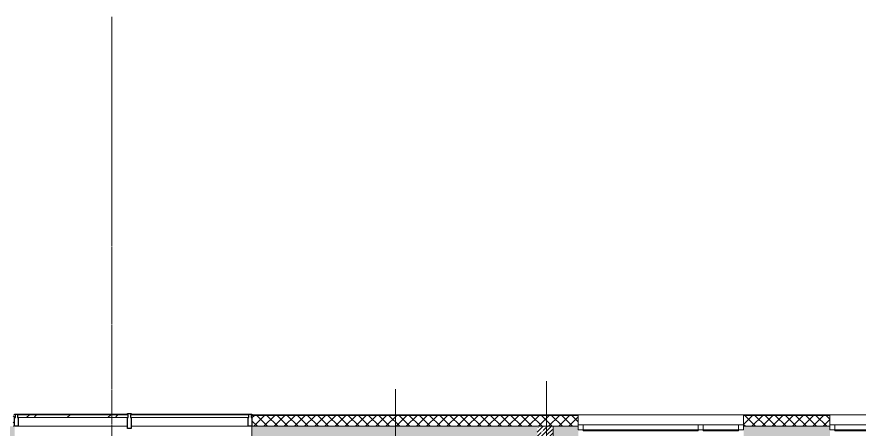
# Model space of a CAD drawing. Header units: millimetres. Extents: x 81303 to 275082, y -8553 to 29000.
# Drawn here: x 93341 to 105058, y 21359 to 27100 of the extents above; entities that cross this region are included whole.
import ezdxf

# ---------------------------------------------------------------- set-up
doc = ezdxf.new("R2010")
doc.units = ezdxf.units.MM
doc.linetypes.add('Осевая', pattern=[31.75, 6.35, -4.7625, 15.875, -4.7625])
for name, color, linetype, lineweight in [('A-GLAZ', 7, 'Continuous', 9), ('A-GLAZ-1', 7, 'Continuous', 13), ('A-GLAZ-CWMG', 7, 'Continuous', 9), ('A-GLAZ-CWMG-1', 7, 'Continuous', 25), ('A-WALL', 7, 'Continuous', 9), ('I-WALL', 7, 'Continuous', 9), ('Оси', 7, 'Continuous', 9), ('Оси-2', 7, 'Осевая', 9)]:
    doc.layers.add(name, color=color, linetype=linetype, lineweight=lineweight)
for name, color, linetype, lineweight, true_color in [('A-WALL-1', 7, 'Continuous', 9, 0x3c3c3c), ('A-WALL-2', 7, 'Continuous', 9, 0x535353), ('A-WALL-FNSH-1', 7, 'Continuous', 9, 0x3c3c3c)]:
    doc.layers.add(name, color=color, linetype=linetype, lineweight=lineweight, true_color=true_color)
pattern_1 = [(45, (0, 0), (-57.024626, 57.024626), []), (45, (57.025, 0), (-57.024626, 57.024626), [100.806, -20.161, 3.353, -16.808])]

# ---------------------------------------------------------------- blocks, each defined once
blk = doc.blocks.new('120_Окно_СКБ_1Ст - 120_Окно_СКБ_1Ст 900х2500_h_ с форточкой-22876038-Сводный план потолка 3 этажа в осях 23-33')
at = {"layer": 'A-GLAZ'}
for p, q in [((450, -57), (-450, -57)), ((-450, -127), (450, -127))]:
    blk.add_line(p, q, dxfattribs=at)
at = {"layer": 'A-GLAZ-1'}
for p, q in [((-450, -127), (-450, -57)), ((-450, -57), (-380, -57)), ((-380, -57), (-380, -127)), ((380, -127), (380, -57)), ((380, -57), (450, -57)), ((450, -57), (450, -127)), ((-380, -127), (-450, -127)), ((-380, -127), (-380, -137)), ((-380, -137), (380, -137)), ((-330, -137), (-330, -127)), ((330, -137), (330, -127)), ((450, -127), (380, -127)), ((380, -137), (380, -127))]:
    blk.add_line(p, q, dxfattribs=at)
blk = doc.blocks.new('120_Окно_СКБ_2Ст_Фрамуга сверху - 120_Окно_СКБ_2Ст_2300х2500_h_ ДОО-19727959-Сводный план потолка 3 этажа в осях 23-33')
at = {"layer": 'A-GLAZ'}
for p, q in [((1150, -57), (-1150, -57)), ((-1080, -57), (1080, -57)), ((-1150, -127), (1150, -127)), ((-1080, -127), (1080, -127))]:
    blk.add_line(p, q, dxfattribs=at)
at = {"layer": 'A-GLAZ-1'}
for p, q in [((-1150, -127), (-1150, -57)), ((-1150, -57), (-1080, -57)), ((-1080, -57), (-1080, -127)), ((520, -127), (520, -57)), ((520, -57), (590, -57)), ((590, -57), (590, -127)), ((1080, -127), (1080, -57)), ((1080, -57), (1150, -57)), ((1150, -57), (1150, -127)), ((-1080, -127), (-1150, -127)), ((-1080, -127), (-1080, -137)), ((-1080, -137), (520, -137)), ((-1030, -137), (-1030, -127)), ((470, -137), (470, -127)), ((590, -127), (520, -127)), ((520, -137), (520, -127)), ((590, -127), (590, -137)), ((590, -137), (1080, -137)), ((640, -137), (640, -127)), ((1030, -137), (1030, -127)), ((1150, -127), (1080, -127)), ((1080, -137), (1080, -127))]:
    blk.add_line(p, q, dxfattribs=at)
blk = doc.blocks.new('PNS_Панель прямоугольная - Нр_Стекло - 40мм-22855911-Сводный план потолка 3 этажа в осях 23-33')
at = {"layer": 'A-GLAZ'}
h = blk.add_hatch(dxfattribs=at)
h.set_pattern_fill('FP_14', color=256, style=0, pattern_type=2)
h.set_pattern_definition([(45, (-94220, -21460), (-282.8427, 282.8427), [200, -600]), (45, (-94420, -21560), (-282.8427, 282.8427), [600, -200]), (45, (-94020, -21660), (-282.8427, 282.8427), [200, -600])])
h.paths.add_polyline_path([(760, -40), (770, -40), (770, 0), (-770, 0), (-770, -40), (665, -40)])
for p, q in [((-770, 0), (770, 0)), ((-760, 0), (760, 0)), ((760, -40), (-760, -40))]:
    blk.add_line(p, q, dxfattribs=at)
blk = doc.blocks.new('Прямоугольный импост - Импост структурный с накладкой - 170мм-22854936-Сводный план потолка 3 этажа в осях 23-33')
at = {"layer": 'A-GLAZ-CWMG-1'}
for p, q in [((0, 160), (-50, 160)), ((-50, 160), (-50, 40)), ((0, 40), (0, 160)), ((-50, 40), (-40, 40)), ((-40, 0), (-50, 0)), ((-50, 0), (-50, -10)), ((-40, 40), (-40, 0)), ((-10, 0), (-10, 40)), ((-10, 40), (0, 40)), ((0, 0), (-10, 0)), ((0, -10), (0, 0)), ((-50, -10), (0, -10))]:
    blk.add_line(p, q, dxfattribs=at)
blk = doc.blocks.new('PNS_Панель прямоугольная1 - Нр_Стекло - 40мм-23689159-Сводный план потолка 3 этажа в осях 23-33')
at = {"layer": 'A-GLAZ'}
for p, q in [((-825, 0), (825, 0)), ((-815, 0), (815, 0)), ((815, -40), (-815, -40))]:
    blk.add_line(p, q, dxfattribs=at)
blk = doc.blocks.new('Прямоугольный импост - Импост структурный с накладкой - 190мм-22854925-Сводный план потолка 3 этажа в осях 23-33')
at = {"layer": 'A-GLAZ-CWMG-1'}
for p, q in [((25, 190), (-25, 190)), ((-25, 190), (-25, 40)), ((25, 40), (25, 190)), ((-25, 40), (-15, 40)), ((-15, 0), (-25, 0)), ((-25, 0), (-25, -17)), ((-15, 40), (-15, 0)), ((15, 0), (15, 40)), ((15, 40), (25, 40)), ((25, 0), (15, 0)), ((25, -17), (25, 0)), ((-25, -17), (25, -17))]:
    blk.add_line(p, q, dxfattribs=at)
blk = doc.blocks.new('Прямоугольный импост - Импост структурный с накладкой - 170мм-22854979-Сводный план потолка 3 этажа в осях 23-33')
at = {"layer": 'A-GLAZ-CWMG-1'}
for p, q in [((-50, 40), (-50, 160)), ((-50, 160), (0, 160)), ((0, 160), (0, 40)), ((-40, 40), (-50, 40)), ((-50, 0), (-40, 0)), ((-50, -10), (-50, 0)), ((-40, 0), (-40, 40)), ((0, 40), (-10, 40)), ((-10, 40), (-10, 0)), ((-10, 0), (0, 0)), ((0, 0), (0, -10)), ((0, -10), (-50, -10))]:
    blk.add_line(p, q, dxfattribs=at)
blk = doc.blocks.new('Прямоугольный импост - Импост структурный с накладкой - 170мм-22855553-Сводный план потолка 3 этажа в осях 23-33')
at = {"layer": 'A-GLAZ-CWMG'}
for p, q in [((93360, 21570), (94880, 21570)), ((93360, 21400), (94880, 21400))]:
    blk.add_line(p, q, dxfattribs=at)
blk = doc.blocks.new('Прямоугольный импост - Импост структурный с накладкой - 170мм-23689142-Сводный план потолка 3 этажа в осях 23-33')
at = {"layer": 'A-GLAZ-CWMG'}
for p, q in [((94930, 21570), (96560, 21570)), ((94930, 21400), (96560, 21400))]:
    blk.add_line(p, q, dxfattribs=at)

msp = doc.modelspace()

# ---------------------------------------------------------------- hatches: boundary and pattern name
at = {"layer": 'A-WALL'}
h = msp.add_hatch(dxfattribs=at)
h.set_pattern_fill('FP_2', color=256, style=0, pattern_type=2)
h.set_pattern_definition([(45, (0, 0), (-70.71068, 70.71068), []), (135, (0, 0), (-70.71068, -70.71068), [])])
h.paths.add_polyline_path([(125080, 21400), (125230, 21400), (125230, 21550), (120150.2, 21550), (120150.2, 21400), (124830, 21400)])
h.paths.add_polyline_path([(119250.2, 21400), (119250.2, 21550), (117900.4, 21550), (117900.4, 21400), (117984, 21400)])
h.paths.add_polyline_path([(116695.2, 21400), (117000.4, 21400), (117000.4, 21550), (116130.4, 21550), (116130.4, 21400)])
h.paths.add_polyline_path([(114700.4, 21400), (114700.4, 21550), (113550, 21550), (113550, 21400)])
h.paths.add_polyline_path([(111250, 21400), (111250, 21550), (109950.4, 21550), (109950.4, 21400), (111050, 21400)])
h.paths.add_polyline_path([(93290, 21400), (93310, 21400), (93310, 21550), (93290, 21550)])
h.paths.add_polyline_path([(109050.4, 21400), (109050.4, 21550), (107750.4, 21550), (107750.4, 21400)])
h.paths.add_polyline_path([(106850.4, 21400), (106850.4, 21550), (105550.2, 21550), (105550.2, 21400), (106050, 21400)])
h.paths.add_polyline_path([(104650.2, 21400), (104650.2, 21550), (103450, 21550), (103450, 21400)])
h.paths.add_polyline_path([(101150, 21400), (101150, 21550), (96610, 21550), (96610, 21400), (100800, 21400)])
at = {"layer": 'I-WALL'}
h = msp.add_hatch(dxfattribs=at)
h.set_pattern_fill('FP_1', color=256, style=0, pattern_type=2)
h.set_pattern_definition(pattern_1)
h.paths.add_polyline_path([(100580, 21150), (100580, 21400), (96610, 21400), (96610, 21150), (99940.6, 21150)])
h.paths.add_polyline_path([(93030, 21150), (93310, 21150), (93310, 21400), (93030, 21400)])
h = msp.add_hatch(dxfattribs=at)
h.set_pattern_fill('FP_1', color=256, style=0, pattern_type=2)
h.set_pattern_definition(pattern_1)
h.paths.add_polyline_path([(100800, 17530), (100800, 21400), (100580, 21400), (100580, 17530)])
h = msp.add_hatch(dxfattribs=at)
h.set_pattern_fill('FP_1', color=256, style=0, pattern_type=2)
h.set_pattern_definition(pattern_1)
h.paths.add_polyline_path([(120850, 21150), (121040, 21150), (121040, 21400), (120850, 21400), (120850, 21346.6)])
h.paths.add_polyline_path([(119250.2, 21150), (119250.2, 21400), (117900.4, 21400), (117900.4, 21150), (117984, 21150)])
h.paths.add_polyline_path([(117000.4, 21150), (117000.4, 21400), (116130.4, 21400), (116130.4, 21150), (116695.2, 21150)])
h.paths.add_polyline_path([(114700.4, 21150), (114700.4, 21400), (113550, 21400), (113550, 21150)])
h.paths.add_polyline_path([(110350, 21150), (110350, 21400), (109950.4, 21400), (109950.4, 21150), (110330, 21150)])
h.paths.add_polyline_path([(111250, 21150), (111250, 21400), (111050, 21400), (111050, 21150), (111070, 21150)])
h.paths.add_polyline_path([(109050.4, 21150), (109050.4, 21400), (107750.4, 21400), (107750.4, 21150)])
h.paths.add_polyline_path([(106050, 21150), (106850.4, 21150), (106850.4, 21400), (106050, 21400), (106050, 21348)])
h.paths.add_polyline_path([(104650.2, 21150), (104650.2, 21400), (103450, 21400), (103450, 21150)])
h.paths.add_polyline_path([(100820, 21150), (101150, 21150), (101150, 21400), (100800, 21400), (100800, 21150)])

# ---------------------------------------------------------------- linework, layer by layer
at = {"layer": 'A-WALL'}
for p, q in [((96610, 21553), (101150, 21553)), ((96610, 21550), (101150, 21550)), ((103450, 21553), (104650.2, 21553)), ((103450, 21550), (104650.2, 21550)), ((101150, 21400), (96610, 21400)), ((103450, 21400), (104650.2, 21400))]:
    msp.add_line(p, q, dxfattribs=at)
at = {"layer": 'A-WALL-1'}
for p, q in [((96610, 21130), (96610, 21550)), ((101150, 21550), (101150, 21418)), ((103450, 21418), (103450, 21550)), ((104650.2, 21550), (104650.2, 21418)), ((100800, 21400), (100800, 13900))]:
    msp.add_line(p, q, dxfattribs=at)
at = {"layer": 'A-WALL-2'}
for p, q in [((103450, 21558), (101150, 21558)), ((105550.2, 21558), (104650.2, 21558))]:
    msp.add_line(p, q, dxfattribs=at)
at = {"layer": 'A-WALL-FNSH-1'}
for p, q in [((96610, 21550), (96610, 21558)), ((96610, 21558), (101150, 21558)), ((101150, 21558), (101150, 21550)), ((103450, 21550), (103450, 21558)), ((103450, 21558), (104650.2, 21558)), ((104650.2, 21558), (104650.2, 21550))]:
    msp.add_line(p, q, dxfattribs=at)
at = {"layer": 'Оси'}
for p, q in [((94660, 24600), (94660, 27100)), ((98610, 19415.1), (98610, 21915.1)), ((100710, 19528.3), (100710, 22028.3))]:
    msp.add_line(p, q, dxfattribs=at)
at = {"layer": 'Оси-2'}
msp.add_line((94660, 593.7), (94660, 24600), dxfattribs=at)

# ---------------------------------------------------------------- block references
at = {"layer": 'A-GLAZ'}
for name, p in [('PNS_Панель прямоугольная - Нр_Стекло - 40мм-22855911-Сводный план потолка 3 этажа в осях 23-33', (94120, 21560)), ('PNS_Панель прямоугольная1 - Нр_Стекло - 40мм-23689159-Сводный план потолка 3 этажа в осях 23-33', (95745, 21560)), ('120_Окно_СКБ_2Ст_Фрамуга сверху - 120_Окно_СКБ_2Ст_2300х2500_h_ ДОО-19727959-Сводный план потолка 3 этажа в осях 23-33', (102300, 21475)), ('120_Окно_СКБ_1Ст - 120_Окно_СКБ_1Ст 900х2500_h_ с форточкой-22876038-Сводный план потолка 3 этажа в осях 23-33', (105100.2, 21475))]:
    msp.add_blockref(name, p, dxfattribs=at)
at = {"layer": 'A-GLAZ-CWMG', "rotation": 180}
msp.add_blockref('Прямоугольный импост - Импост структурный с накладкой - 170мм-22854979-Сводный план потолка 3 этажа в осях 23-33', (93310, 21560), dxfattribs=at)
at = {"layer": 'A-GLAZ-CWMG'}
for name in ['Прямоугольный импост - Импост структурный с накладкой - 170мм-22855553-Сводный план потолка 3 этажа в осях 23-33', 'Прямоугольный импост - Импост структурный с накладкой - 170мм-23689142-Сводный план потолка 3 этажа в осях 23-33']:
    msp.add_blockref(name, (0, 0), dxfattribs=at)
at = {"layer": 'A-GLAZ-CWMG', "extrusion": (0, 0, -1), "rotation": 180}
for name, p in [('Прямоугольный импост - Импост структурный с накладкой - 190мм-22854925-Сводный план потолка 3 этажа в осях 23-33', (-94905, 21560)), ('Прямоугольный импост - Импост структурный с накладкой - 170мм-22854936-Сводный план потолка 3 этажа в осях 23-33', (-96610, 21560))]:
    msp.add_blockref(name, p, dxfattribs=at)

doc.saveas('drawing.dxf')
